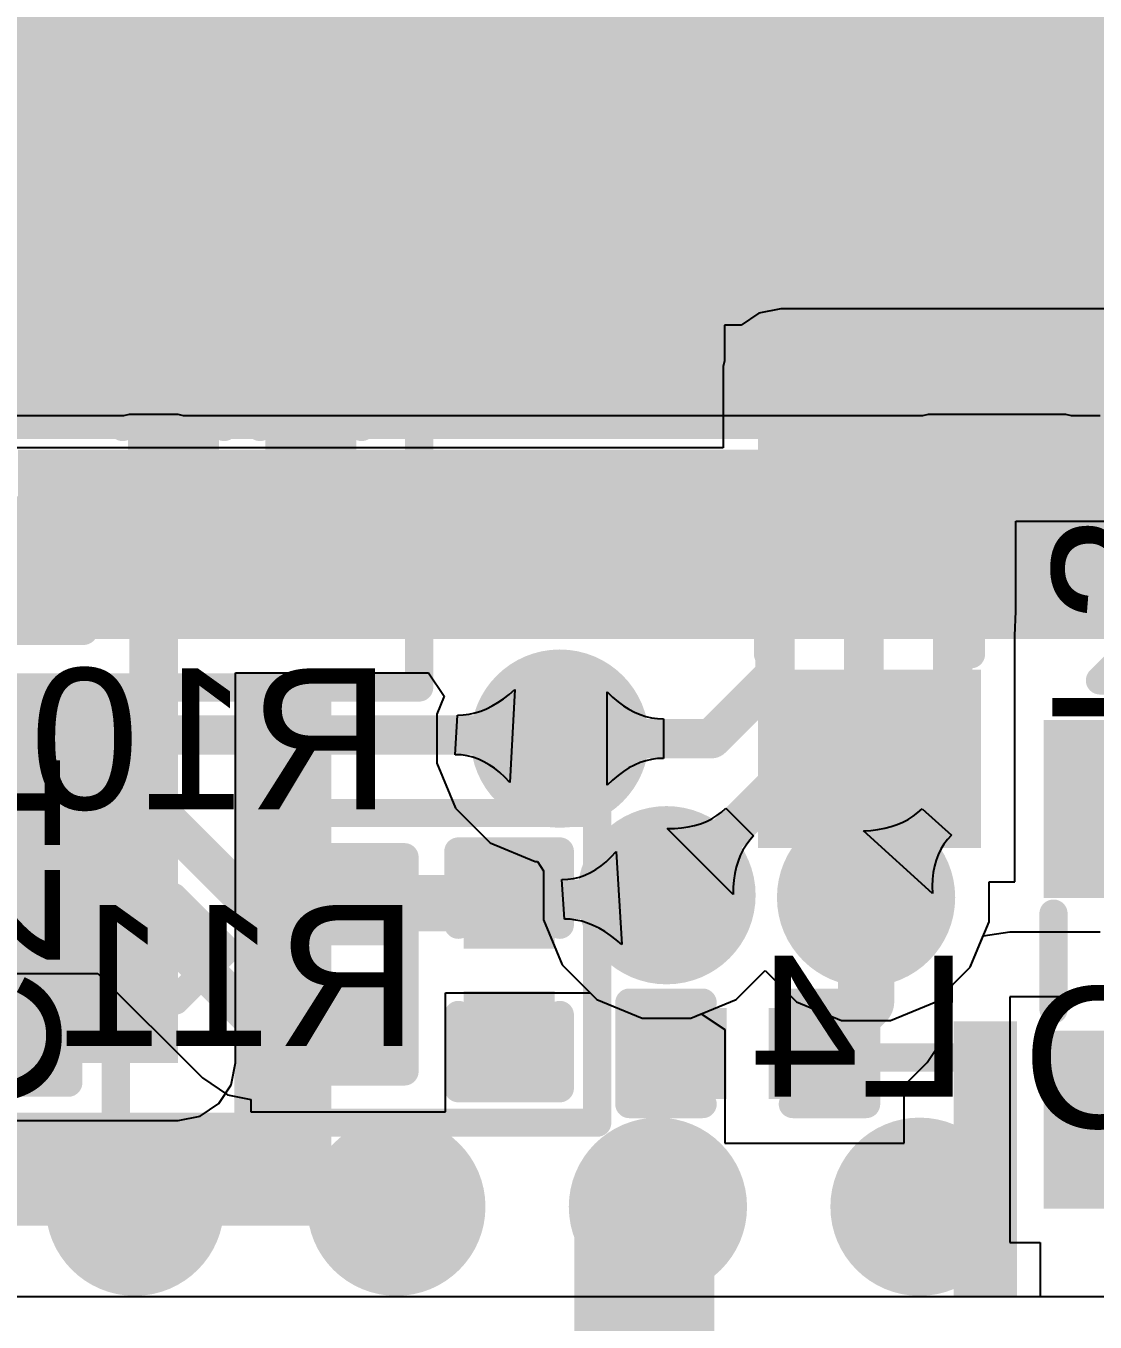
# Model space of a CAD drawing. Header units: millimetres. Extents: x -0.24 to 4.31, y 0 to 2.89.
# Drawn here: x 0.0995 to 0.2891, y 0.2135 to 0.4435 of the extents above; entities that cross this region are included whole.
import ezdxf

# ---------------------------------------------------------------- set-up
doc = ezdxf.new("R2010")
doc.units = ezdxf.units.MM
doc.header["$MEASUREMENT"] = 0
for name, color, linetype in [('BottomLayer', 5, 'Continuous'), ('BottomOverlay', 54, 'Continuous'), ('BottomPaste', 16, 'Continuous'), ('BottomSolder', 6, 'Continuous'), ('TopLayer', 1, 'Continuous'), ('TopOverlay', 2, 'Continuous'), ('TopPaste', 8, 'Continuous'), ('TopSolder', 216, 'Continuous'), ('ViaHoleLayer', 16, 'Continuous')]:
    doc.layers.add(name, color=color, linetype=linetype)
doc.styles.add('Arial', font='', dxfattribs={"height": 0.2})
doc.styles.get('Arial').set_extended_font_data('Arial')

# ---------------------------------------------------------------- blocks, each defined once
blk = doc.blocks.new('IND_0603__1608_M_______B_4')
at = {"layer": 'BottomLayer'}
for points in [[(-0.03937, 0.01575), (-0.01575, 0.01575), (-0.01575, -0.01575), (-0.03937, -0.01575)], [(0.01575, 0.01575), (0.03937, 0.01575), (0.03937, -0.01575), (0.01575, -0.01575)]]:
    blk.add_hatch(color=5, dxfattribs=at).paths.add_polyline_path(points)
at = {"layer": 'BottomPaste'}
for points in [[(-0.03937, 0.01575), (-0.01575, 0.01575), (-0.01575, -0.01575), (-0.03937, -0.01575)], [(0.01575, 0.01575), (0.03937, 0.01575), (0.03937, -0.01575), (0.01575, -0.01575)]]:
    blk.add_hatch(color=16, dxfattribs=at).paths.add_polyline_path(points)
at = {"layer": 'BottomSolder'}
for points in [[(-0.04337, 0.01975), (-0.01175, 0.01975), (-0.01175, -0.01975), (-0.04337, -0.01975)], [(0.01175, 0.01975), (0.04337, 0.01975), (0.04337, -0.01975), (0.01175, -0.01975)]]:
    blk.add_hatch(color=6, dxfattribs=at).paths.add_polyline_path(points)
at = {"layer": 'BottomOverlay', "const_width": 0.005}
for points in [[(-0.008, 0.018), (0.009, 0.018)], [(-0.008, -0.018), (0.009, -0.018)]]:
    blk.add_lwpolyline(points, dxfattribs=at)
at = {"layer": 'BottomOverlay', "const_width": 0.0025}
for points in [[(-0.00925, 0.018, 1), (-0.00675, 0.018, 1)], [(0.00775, 0.018, 1), (0.01025, 0.018, 1)], [(-0.00925, -0.018, 1), (-0.00675, -0.018, 1)], [(0.00775, -0.018, 1), (0.01025, -0.018, 1)]]:
    blk.add_lwpolyline(points, format="xyb", close=True, dxfattribs=at)
blk = doc.blocks.new('QFNWB_56__7_7__B_29')
at = {"layer": 'BottomLayer'}
for points in [[(0.1122, 0.1122), (0.1122, -0.1122), (-0.1122, -0.1122), (-0.1122, 0.1122)], [(-0.14764, 0.09094), (-0.12205, 0.09094), (-0.12205, 0.08228), (-0.14764, 0.08228)], [(-0.14764, 0.0752), (-0.12205, 0.0752), (-0.12205, 0.06654), (-0.14764, 0.06654)], [(-0.14764, 0.05945), (-0.12205, 0.05945), (-0.12205, 0.05079), (-0.14764, 0.05079)], [(-0.14764, 0.0437), (-0.12205, 0.0437), (-0.12205, 0.03504), (-0.14764, 0.03504)], [(-0.14764, 0.02795), (-0.12205, 0.02795), (-0.12205, 0.01929), (-0.14764, 0.01929)], [(-0.14764, 0.0122), (-0.12205, 0.0122), (-0.12205, 0.00354), (-0.14764, 0.00354)], [(-0.14764, -0.00354), (-0.12205, -0.00354), (-0.12205, -0.0122), (-0.14764, -0.0122)], [(-0.14764, -0.01929), (-0.12205, -0.01929), (-0.12205, -0.02795), (-0.14764, -0.02795)], [(-0.14764, -0.03504), (-0.12205, -0.03504), (-0.12205, -0.0437), (-0.14764, -0.0437)], [(-0.14764, -0.05079), (-0.12205, -0.05079), (-0.12205, -0.05945), (-0.14764, -0.05945)], [(-0.14764, -0.06654), (-0.12205, -0.06654), (-0.12205, -0.0752), (-0.14764, -0.0752)], [(-0.14764, -0.08228), (-0.12205, -0.08228), (-0.12205, -0.09094), (-0.14764, -0.09094)]]:
    blk.add_hatch(color=5, dxfattribs=at).paths.add_polyline_path(points)
at = {"layer": 'BottomPaste'}
for points in [[(0.1122, 0.1122), (0.1122, -0.1122), (-0.1122, -0.1122), (-0.1122, 0.1122)], [(-0.14764, 0.09094), (-0.12205, 0.09094), (-0.12205, 0.08228), (-0.14764, 0.08228)], [(-0.14764, 0.0752), (-0.12205, 0.0752), (-0.12205, 0.06654), (-0.14764, 0.06654)], [(-0.14764, 0.05945), (-0.12205, 0.05945), (-0.12205, 0.05079), (-0.14764, 0.05079)], [(-0.14764, 0.0437), (-0.12205, 0.0437), (-0.12205, 0.03504), (-0.14764, 0.03504)], [(-0.14764, 0.02795), (-0.12205, 0.02795), (-0.12205, 0.01929), (-0.14764, 0.01929)], [(-0.14764, 0.0122), (-0.12205, 0.0122), (-0.12205, 0.00354), (-0.14764, 0.00354)], [(-0.14764, -0.00354), (-0.12205, -0.00354), (-0.12205, -0.0122), (-0.14764, -0.0122)], [(-0.14764, -0.01929), (-0.12205, -0.01929), (-0.12205, -0.02795), (-0.14764, -0.02795)], [(-0.14764, -0.03504), (-0.12205, -0.03504), (-0.12205, -0.0437), (-0.14764, -0.0437)], [(-0.14764, -0.05079), (-0.12205, -0.05079), (-0.12205, -0.05945), (-0.14764, -0.05945)], [(-0.14764, -0.06654), (-0.12205, -0.06654), (-0.12205, -0.0752), (-0.14764, -0.0752)], [(-0.14764, -0.08228), (-0.12205, -0.08228), (-0.12205, -0.09094), (-0.14764, -0.09094)]]:
    blk.add_hatch(color=16, dxfattribs=at).paths.add_polyline_path(points)
at = {"layer": 'BottomSolder'}
for points in [[(0.1162, 0.1162), (0.1162, -0.1162), (-0.1162, -0.1162), (-0.1162, 0.1162)], [(-0.15164, 0.09494), (-0.11805, 0.09494), (-0.11805, 0.07828), (-0.15164, 0.07828)], [(-0.15164, 0.0792), (-0.11805, 0.0792), (-0.11805, 0.06254), (-0.15164, 0.06254)], [(-0.15164, 0.06345), (-0.11805, 0.06345), (-0.11805, 0.04679), (-0.15164, 0.04679)], [(-0.15164, 0.0477), (-0.11805, 0.0477), (-0.11805, 0.03104), (-0.15164, 0.03104)], [(-0.15164, 0.03195), (-0.11805, 0.03195), (-0.11805, 0.01529), (-0.15164, 0.01529)], [(-0.15164, 0.0162), (-0.11805, 0.0162), (-0.11805, -0.00046), (-0.15164, -0.00046)], [(-0.15164, 0.00046), (-0.11805, 0.00046), (-0.11805, -0.0162), (-0.15164, -0.0162)], [(-0.15164, -0.01529), (-0.11805, -0.01529), (-0.11805, -0.03195), (-0.15164, -0.03195)], [(-0.15164, -0.03104), (-0.11805, -0.03104), (-0.11805, -0.0477), (-0.15164, -0.0477)], [(-0.15164, -0.04679), (-0.11805, -0.04679), (-0.11805, -0.06345), (-0.15164, -0.06345)], [(-0.15164, -0.06254), (-0.11805, -0.06254), (-0.11805, -0.0792), (-0.15164, -0.0792)], [(-0.15164, -0.07828), (-0.11805, -0.07828), (-0.11805, -0.09495), (-0.15164, -0.09495)], [(-0.15164, -0.09403), (-0.11805, -0.09403), (-0.11805, -0.11069), (-0.15164, -0.11069)]]:
    blk.add_hatch(color=6, dxfattribs=at).paths.add_polyline_path(points)
at = {"layer": 'BottomOverlay', "const_width": 0.005}
for points in [[(-0.159, -0.097), (-0.154, -0.102)], [(-0.159, -0.097), (-0.159, -0.107)]]:
    blk.add_lwpolyline(points, dxfattribs=at)
at = {"layer": 'BottomOverlay', "const_width": 0.0025}
blk.add_lwpolyline([(-0.16025, -0.097, 1), (-0.15775, -0.097, 1)], format="xyb", close=True, dxfattribs=at)
blk.add_lwpolyline([(-0.16025, -0.097, 1), (-0.15775, -0.097, 1)], format="xyb", close=True, dxfattribs=at)
blk = doc.blocks.new('CAP_0201_32')
at = {"layer": 'TopLayer'}
for points in [[(-0.01772, 0.00591), (-0.00591, 0.00591), (-0.00591, -0.00591), (-0.01772, -0.00591)], [(0.00591, 0.00591), (0.01772, 0.00591), (0.01772, -0.00591), (0.00591, -0.00591)]]:
    blk.add_hatch(color=1, dxfattribs=at).paths.add_polyline_path(points)
at = {"layer": 'TopPaste'}
for points in [[(-0.01772, 0.00591), (-0.00591, 0.00591), (-0.00591, -0.00591), (-0.01772, -0.00591)], [(0.00591, 0.00591), (0.01772, 0.00591), (0.01772, -0.00591), (0.00591, -0.00591)]]:
    blk.add_hatch(color=8, dxfattribs=at).paths.add_polyline_path(points)
at = {"layer": 'TopSolder'}
for points in [[(-0.01988, 0.00807), (-0.00374, 0.00807), (-0.00374, -0.00807), (-0.01988, -0.00807)], [(0.00374, 0.00807), (0.01988, 0.00807), (0.01988, -0.00807), (0.00374, -0.00807)]]:
    blk.add_hatch(color=216, dxfattribs=at).paths.add_polyline_path(points)
at = {"layer": 'TopOverlay', "const_width": 0.005}
for points in [[(-0.021, 0.009), (-0.008, 0.009)], [(-0.021, 0.009), (-0.021, -0.009)], [(0.008, 0.009), (0.021, 0.009)], [(0.021, 0.009), (0.021, -0.009)], [(-0.021, -0.009), (-0.008, -0.009)], [(0.008, -0.009), (0.021, -0.009)]]:
    blk.add_lwpolyline(points, dxfattribs=at)
at = {"layer": 'TopOverlay', "const_width": 0.0025}
for points in [[(-0.02225, 0.009, 1), (-0.01975, 0.009, 1)], [(-0.02225, 0.009, 1), (-0.01975, 0.009, 1)], [(-0.00925, 0.009, 1), (-0.00675, 0.009, 1)], [(0.00675, 0.009, 1), (0.00925, 0.009, 1)], [(0.01975, 0.009, 1), (0.02225, 0.009, 1)], [(0.01975, 0.009, 1), (0.02225, 0.009, 1)], [(-0.02225, -0.009, 1), (-0.01975, -0.009, 1)], [(-0.02225, -0.009, 1), (-0.01975, -0.009, 1)], [(-0.00925, -0.009, 1), (-0.00675, -0.009, 1)], [(0.00675, -0.009, 1), (0.00925, -0.009, 1)], [(0.01975, -0.009, 1), (0.02225, -0.009, 1)], [(0.01975, -0.009, 1), (0.02225, -0.009, 1)]]:
    blk.add_lwpolyline(points, format="xyb", close=True, dxfattribs=at)
blk = doc.blocks.new('CAP_0201_34')
at = {"layer": 'TopLayer'}
for points in [[(-0.01772, 0.00591), (-0.00591, 0.00591), (-0.00591, -0.00591), (-0.01772, -0.00591)], [(0.00591, 0.00591), (0.01772, 0.00591), (0.01772, -0.00591), (0.00591, -0.00591)]]:
    blk.add_hatch(color=1, dxfattribs=at).paths.add_polyline_path(points)
at = {"layer": 'TopPaste'}
for points in [[(-0.01772, 0.00591), (-0.00591, 0.00591), (-0.00591, -0.00591), (-0.01772, -0.00591)], [(0.00591, 0.00591), (0.01772, 0.00591), (0.01772, -0.00591), (0.00591, -0.00591)]]:
    blk.add_hatch(color=8, dxfattribs=at).paths.add_polyline_path(points)
at = {"layer": 'TopSolder'}
for points in [[(-0.01988, 0.00807), (-0.00374, 0.00807), (-0.00374, -0.00807), (-0.01988, -0.00807)], [(0.00374, 0.00807), (0.01988, 0.00807), (0.01988, -0.00807), (0.00374, -0.00807)]]:
    blk.add_hatch(color=216, dxfattribs=at).paths.add_polyline_path(points)
at = {"layer": 'TopOverlay', "const_width": 0.005}
for points in [[(-0.008, 0.009), (-0.021, 0.009)], [(-0.021, -0.009), (-0.021, 0.009)], [(0.021, 0.009), (0.008, 0.009)], [(0.021, -0.009), (0.021, 0.009)], [(-0.008, -0.009), (-0.021, -0.009)], [(0.021, -0.009), (0.008, -0.009)]]:
    blk.add_lwpolyline(points, dxfattribs=at)
at = {"layer": 'TopOverlay', "const_width": 0.0025}
for points in [[(-0.02225, 0.009, 1), (-0.01975, 0.009, 1)], [(-0.02225, 0.009, 1), (-0.01975, 0.009, 1)], [(-0.00925, 0.009, 1), (-0.00675, 0.009, 1)], [(0.00675, 0.009, 1), (0.00925, 0.009, 1)], [(0.01975, 0.009, 1), (0.02225, 0.009, 1)], [(0.01975, 0.009, 1), (0.02225, 0.009, 1)], [(-0.02225, -0.009, 1), (-0.01975, -0.009, 1)], [(-0.02225, -0.009, 1), (-0.01975, -0.009, 1)], [(-0.00925, -0.009, 1), (-0.00675, -0.009, 1)], [(0.00675, -0.009, 1), (0.00925, -0.009, 1)], [(0.01975, -0.009, 1), (0.02225, -0.009, 1)], [(0.01975, -0.009, 1), (0.02225, -0.009, 1)]]:
    blk.add_lwpolyline(points, format="xyb", close=True, dxfattribs=at)
blk = doc.blocks.new('R___0603_B_45')
at = {"layer": 'BottomLayer'}
for points in [[(-0.045, -0.0175), (-0.045, 0.0175), (-0.015, 0.0175), (-0.015, -0.0175)], [(0.015, -0.0175), (0.015, 0.0175), (0.045, 0.0175), (0.045, -0.0175)]]:
    blk.add_hatch(color=5, dxfattribs=at).paths.add_polyline_path(points)
at = {"layer": 'BottomPaste'}
for points in [[(-0.045, -0.0175), (-0.045, 0.0175), (-0.015, 0.0175), (-0.015, -0.0175)], [(0.015, -0.0175), (0.015, 0.0175), (0.045, 0.0175), (0.045, -0.0175)]]:
    blk.add_hatch(color=16, dxfattribs=at).paths.add_polyline_path(points)
at = {"layer": 'BottomSolder'}
for points in [[(-0.049, -0.0215), (-0.049, 0.0215), (-0.011, 0.0215), (-0.011, -0.0215)], [(0.011, -0.0215), (0.011, 0.0215), (0.049, 0.0215), (0.049, -0.0215)]]:
    blk.add_hatch(color=6, dxfattribs=at).paths.add_polyline_path(points)
at = {"layer": 'BottomOverlay', "const_width": 0.005}
for points in [[(-0.049, -0.021), (-0.049, 0.021)], [(-0.049, 0.021), (0.049, 0.021)], [(0.049, -0.021), (0.049, 0.021)], [(-0.049, -0.021), (0.049, -0.021)]]:
    blk.add_lwpolyline(points, dxfattribs=at)
at = {"layer": 'BottomOverlay', "const_width": 0.0025}
for points in [[(-0.05025, 0.021, 1), (-0.04775, 0.021, 1)], [(-0.05025, 0.021, 1), (-0.04775, 0.021, 1)], [(0.04775, 0.021, 1), (0.05025, 0.021, 1)], [(0.04775, 0.021, 1), (0.05025, 0.021, 1)], [(-0.05025, -0.021, 1), (-0.04775, -0.021, 1)], [(-0.05025, -0.021, 1), (-0.04775, -0.021, 1)], [(0.04775, -0.021, 1), (0.05025, -0.021, 1)], [(0.04775, -0.021, 1), (0.05025, -0.021, 1)]]:
    blk.add_lwpolyline(points, format="xyb", close=True, dxfattribs=at)
blk = doc.blocks.new('R___0201_49')
at = {"layer": 'TopLayer'}
for points in [[(-0.01614, 0.00728), (-0.00551, 0.00728), (-0.00551, -0.00728), (-0.01614, -0.00728)], [(0.00551, 0.00728), (0.01614, 0.00728), (0.01614, -0.00728), (0.00551, -0.00728)]]:
    blk.add_hatch(color=1, dxfattribs=at).paths.add_polyline_path(points)
at = {"layer": 'TopPaste'}
for points in [[(-0.01614, 0.00728), (-0.00551, 0.00728), (-0.00551, -0.00728), (-0.01614, -0.00728)], [(0.00551, 0.00728), (0.01614, 0.00728), (0.01614, -0.00728), (0.00551, -0.00728)]]:
    blk.add_hatch(color=8, dxfattribs=at).paths.add_polyline_path(points)
at = {"layer": 'TopSolder'}
for points in [[(-0.01831, 0.00945), (-0.00335, 0.00945), (-0.00335, -0.00945), (-0.01831, -0.00945)], [(0.00335, 0.00945), (0.01831, 0.00945), (0.01831, -0.00945), (0.00335, -0.00945)]]:
    blk.add_hatch(color=216, dxfattribs=at).paths.add_polyline_path(points)
at = {"layer": 'TopOverlay', "const_width": 0.005}
for points in [[(-0.019, -0.01), (-0.019, 0.01)], [(0.019, 0.01), (-0.019, 0.01)], [(0.019, -0.01), (0.019, 0.01)], [(0.019, -0.01), (-0.019, -0.01)]]:
    blk.add_lwpolyline(points, dxfattribs=at)
at = {"layer": 'TopOverlay', "const_width": 0.0025}
for points in [[(-0.02025, 0.01, 1), (-0.01775, 0.01, 1)], [(-0.02025, 0.01, 1), (-0.01775, 0.01, 1)], [(0.01775, 0.01, 1), (0.02025, 0.01, 1)], [(0.01775, 0.01, 1), (0.02025, 0.01, 1)], [(-0.02025, -0.01, 1), (-0.01775, -0.01, 1)], [(-0.02025, -0.01, 1), (-0.01775, -0.01, 1)], [(0.01775, -0.01, 1), (0.02025, -0.01, 1)], [(0.01775, -0.01, 1), (0.02025, -0.01, 1)]]:
    blk.add_lwpolyline(points, format="xyb", close=True, dxfattribs=at)
blk = doc.blocks.new('IND_0603__1608_M_______56')
at = {"layer": 'TopLayer'}
for points in [[(-0.03937, 0.01575), (-0.01575, 0.01575), (-0.01575, -0.01575), (-0.03937, -0.01575)], [(0.01575, 0.01575), (0.03937, 0.01575), (0.03937, -0.01575), (0.01575, -0.01575)]]:
    blk.add_hatch(color=1, dxfattribs=at).paths.add_polyline_path(points)
at = {"layer": 'TopPaste'}
for points in [[(-0.03937, 0.01575), (-0.01575, 0.01575), (-0.01575, -0.01575), (-0.03937, -0.01575)], [(0.01575, 0.01575), (0.03937, 0.01575), (0.03937, -0.01575), (0.01575, -0.01575)]]:
    blk.add_hatch(color=8, dxfattribs=at).paths.add_polyline_path(points)
at = {"layer": 'TopSolder'}
for points in [[(-0.04337, 0.01975), (-0.01175, 0.01975), (-0.01175, -0.01975), (-0.04337, -0.01975)], [(0.01175, 0.01975), (0.04337, 0.01975), (0.04337, -0.01975), (0.01175, -0.01975)]]:
    blk.add_hatch(color=216, dxfattribs=at).paths.add_polyline_path(points)
at = {"layer": 'TopOverlay', "const_width": 0.005}
for points in [[(0.009, 0.018), (-0.008, 0.018)], [(0.009, -0.018), (-0.008, -0.018)]]:
    blk.add_lwpolyline(points, dxfattribs=at)
at = {"layer": 'TopOverlay', "const_width": 0.0025}
for points in [[(-0.00925, 0.018, 1), (-0.00675, 0.018, 1)], [(0.00775, 0.018, 1), (0.01025, 0.018, 1)], [(-0.00925, -0.018, 1), (-0.00675, -0.018, 1)], [(0.00775, -0.018, 1), (0.01025, -0.018, 1)]]:
    blk.add_lwpolyline(points, format="xyb", close=True, dxfattribs=at)
blk = doc.blocks.new('CAP_0201_67')
at = {"layer": 'TopLayer'}
for points in [[(-0.01772, 0.00591), (-0.00591, 0.00591), (-0.00591, -0.00591), (-0.01772, -0.00591)], [(0.00591, 0.00591), (0.01772, 0.00591), (0.01772, -0.00591), (0.00591, -0.00591)]]:
    blk.add_hatch(color=1, dxfattribs=at).paths.add_polyline_path(points)
at = {"layer": 'TopPaste'}
for points in [[(-0.01772, 0.00591), (-0.00591, 0.00591), (-0.00591, -0.00591), (-0.01772, -0.00591)], [(0.00591, 0.00591), (0.01772, 0.00591), (0.01772, -0.00591), (0.00591, -0.00591)]]:
    blk.add_hatch(color=8, dxfattribs=at).paths.add_polyline_path(points)
at = {"layer": 'TopSolder'}
for points in [[(-0.01988, 0.00807), (-0.00374, 0.00807), (-0.00374, -0.00807), (-0.01988, -0.00807)], [(0.00374, 0.00807), (0.01988, 0.00807), (0.01988, -0.00807), (0.00374, -0.00807)]]:
    blk.add_hatch(color=216, dxfattribs=at).paths.add_polyline_path(points)
at = {"layer": 'TopOverlay', "const_width": 0.005}
for points in [[(-0.021, 0.009), (-0.008, 0.009)], [(-0.021, -0.009), (-0.021, 0.009)], [(0.008, 0.009), (0.021, 0.009)], [(0.021, -0.009), (0.021, 0.009)], [(-0.021, -0.009), (-0.008, -0.009)], [(0.008, -0.009), (0.021, -0.009)]]:
    blk.add_lwpolyline(points, dxfattribs=at)
at = {"layer": 'TopOverlay', "const_width": 0.0025}
for points in [[(-0.02225, 0.009, 1), (-0.01975, 0.009, 1)], [(-0.02225, 0.009, 1), (-0.01975, 0.009, 1)], [(-0.00925, 0.009, 1), (-0.00675, 0.009, 1)], [(0.00675, 0.009, 1), (0.00925, 0.009, 1)], [(0.01975, 0.009, 1), (0.02225, 0.009, 1)], [(0.01975, 0.009, 1), (0.02225, 0.009, 1)], [(-0.02225, -0.009, 1), (-0.01975, -0.009, 1)], [(-0.02225, -0.009, 1), (-0.01975, -0.009, 1)], [(-0.00925, -0.009, 1), (-0.00675, -0.009, 1)], [(0.00675, -0.009, 1), (0.00925, -0.009, 1)], [(0.01975, -0.009, 1), (0.02225, -0.009, 1)], [(0.01975, -0.009, 1), (0.02225, -0.009, 1)]]:
    blk.add_lwpolyline(points, format="xyb", close=True, dxfattribs=at)
blk = doc.blocks.new('CAP_0201_68')
at = {"layer": 'TopLayer'}
for points in [[(-0.01772, 0.00591), (-0.00591, 0.00591), (-0.00591, -0.00591), (-0.01772, -0.00591)], [(0.00591, 0.00591), (0.01772, 0.00591), (0.01772, -0.00591), (0.00591, -0.00591)]]:
    blk.add_hatch(color=1, dxfattribs=at).paths.add_polyline_path(points)
at = {"layer": 'TopPaste'}
for points in [[(-0.01772, 0.00591), (-0.00591, 0.00591), (-0.00591, -0.00591), (-0.01772, -0.00591)], [(0.00591, 0.00591), (0.01772, 0.00591), (0.01772, -0.00591), (0.00591, -0.00591)]]:
    blk.add_hatch(color=8, dxfattribs=at).paths.add_polyline_path(points)
at = {"layer": 'TopSolder'}
for points in [[(-0.01988, 0.00807), (-0.00374, 0.00807), (-0.00374, -0.00807), (-0.01988, -0.00807)], [(0.00374, 0.00807), (0.01988, 0.00807), (0.01988, -0.00807), (0.00374, -0.00807)]]:
    blk.add_hatch(color=216, dxfattribs=at).paths.add_polyline_path(points)
at = {"layer": 'TopOverlay', "const_width": 0.005}
for points in [[(-0.008, 0.009), (-0.021, 0.009)], [(-0.021, -0.009), (-0.021, 0.009)], [(0.021, 0.009), (0.008, 0.009)], [(0.021, -0.009), (0.021, 0.009)], [(-0.008, -0.009), (-0.021, -0.009)], [(0.021, -0.009), (0.008, -0.009)]]:
    blk.add_lwpolyline(points, dxfattribs=at)
at = {"layer": 'TopOverlay', "const_width": 0.0025}
for points in [[(-0.02225, 0.009, 1), (-0.01975, 0.009, 1)], [(-0.02225, 0.009, 1), (-0.01975, 0.009, 1)], [(-0.00925, 0.009, 1), (-0.00675, 0.009, 1)], [(0.00675, 0.009, 1), (0.00925, 0.009, 1)], [(0.01975, 0.009, 1), (0.02225, 0.009, 1)], [(0.01975, 0.009, 1), (0.02225, 0.009, 1)], [(-0.02225, -0.009, 1), (-0.01975, -0.009, 1)], [(-0.02225, -0.009, 1), (-0.01975, -0.009, 1)], [(-0.00925, -0.009, 1), (-0.00675, -0.009, 1)], [(0.00675, -0.009, 1), (0.00925, -0.009, 1)], [(0.01975, -0.009, 1), (0.02225, -0.009, 1)], [(0.01975, -0.009, 1), (0.02225, -0.009, 1)]]:
    blk.add_lwpolyline(points, format="xyb", close=True, dxfattribs=at)
blk = doc.blocks.new('C___0402_69')
at = {"layer": 'TopLayer'}
for points in [[(-0.0275, -0.0125), (-0.0275, 0.0125), (-0.0095, 0.0125), (-0.0095, -0.0125)], [(0.0095, -0.0125), (0.0095, 0.0125), (0.0275, 0.0125), (0.0275, -0.0125)]]:
    blk.add_hatch(color=1, dxfattribs=at).paths.add_polyline_path(points)
at = {"layer": 'TopPaste'}
for points in [[(-0.0275, -0.0125), (-0.0275, 0.0125), (-0.0095, 0.0125), (-0.0095, -0.0125)], [(0.0095, -0.0125), (0.0095, 0.0125), (0.0275, 0.0125), (0.0275, -0.0125)]]:
    blk.add_hatch(color=8, dxfattribs=at).paths.add_polyline_path(points)
at = {"layer": 'TopSolder'}
for points in [[(-0.02986, -0.01486), (-0.02986, 0.01486), (-0.00714, 0.01486), (-0.00714, -0.01486)], [(0.00714, -0.01486), (0.00714, 0.01486), (0.02986, 0.01486), (0.02986, -0.01486)]]:
    blk.add_hatch(color=216, dxfattribs=at).paths.add_polyline_path(points)
at = {"layer": 'TopOverlay', "const_width": 0.005}
for points in [[(-0.011, 0.016), (-0.031, 0.016)], [(-0.031, -0.016), (-0.031, 0.016)], [(0.031, 0.016), (0.011, 0.016)], [(0.031, -0.016), (0.031, 0.016)], [(-0.011, -0.016), (-0.031, -0.016)], [(0.031, -0.016), (0.011, -0.016)]]:
    blk.add_lwpolyline(points, dxfattribs=at)
at = {"layer": 'TopOverlay', "const_width": 0.0025}
for points in [[(-0.03225, 0.016, 1), (-0.02975, 0.016, 1)], [(-0.03225, 0.016, 1), (-0.02975, 0.016, 1)], [(-0.01225, 0.016, 1), (-0.00975, 0.016, 1)], [(0.00975, 0.016, 1), (0.01225, 0.016, 1)], [(0.02975, 0.016, 1), (0.03225, 0.016, 1)], [(0.02975, 0.016, 1), (0.03225, 0.016, 1)], [(-0.03225, -0.016, 1), (-0.02975, -0.016, 1)], [(-0.03225, -0.016, 1), (-0.02975, -0.016, 1)], [(-0.01225, -0.016, 1), (-0.00975, -0.016, 1)], [(0.00975, -0.016, 1), (0.01225, -0.016, 1)], [(0.02975, -0.016, 1), (0.03225, -0.016, 1)], [(0.02975, -0.016, 1), (0.03225, -0.016, 1)]]:
    blk.add_lwpolyline(points, format="xyb", close=True, dxfattribs=at)

msp = doc.modelspace()

# ---------------------------------------------------------------- hatches: boundary and pattern name
at = {"layer": 'BottomLayer'}
h = msp.add_hatch(color=5, dxfattribs=at)
edge = h.paths.add_edge_path()
edge.add_arc((0.12473, 0.419), 0.01181, 0, 360)
h = msp.add_hatch(color=5, dxfattribs=at)
edge = h.paths.add_edge_path()
edge.add_arc((0.17112, 0.419), 0.01181, 0, 360)
h = msp.add_hatch(color=5, dxfattribs=at)
edge = h.paths.add_edge_path()
edge.add_arc((0.21752, 0.419), 0.01181, 0, 360)
h = msp.add_hatch(color=5, dxfattribs=at)
edge = h.paths.add_edge_path()
edge.add_arc((0.26392, 0.419), 0.01181, 0, 360)
for points in [[(0.1178, 0.2965), (0.12647, 0.2965), (0.12647, 0.36432), (0.1178, 0.36432)], [(0.25954, 0.33872), (0.28395, 0.33872), (0.28395, 0.36432), (0.25954, 0.36432)], [(0.25954, 0.33872), (0.28395, 0.33872), (0.28395, 0.35152), (0.25954, 0.35152)], [(0.073, 0.2595), (0.12647, 0.2595), (0.12647, 0.32528), (0.073, 0.32528)], [(0.13648, 0.24737), (0.15363, 0.24737), (0.15363, 0.32381), (0.13648, 0.32381)], [(0.26402, 0.218), (0.27528, 0.218), (0.27528, 0.26686), (0.26402, 0.26686)], [(0.013, 0.23063), (0.15363, 0.23063), (0.15363, 0.25069), (0.013, 0.25069)], [(0.19676, 0.191), (0.22157, 0.191), (0.22157, 0.23063), (0.19676, 0.23063)]]:
    msp.add_hatch(color=5, dxfattribs=at).paths.add_polyline_path(points)
h = msp.add_hatch(color=5, dxfattribs=at)
edge = h.paths.add_edge_path()
edge.add_arc((0.19418, 0.31704), 0.01181, 0, 360)
h = msp.add_hatch(color=5, dxfattribs=at)
edge = h.paths.add_edge_path()
edge.add_arc((0.21311, 0.28926), 0.01181, 0, 360)
h = msp.add_hatch(color=5, dxfattribs=at)
edge = h.paths.add_edge_path()
edge.add_arc((0.24851, 0.28886), 0.01181, 0, 360)
h = msp.add_hatch(color=5, dxfattribs=at)
edge = h.paths.add_edge_path()
edge.add_arc((0.1188, 0.234), 0.01181, 0, 360)
h = msp.add_hatch(color=5, dxfattribs=at)
edge = h.paths.add_edge_path()
edge.add_arc((0.16519, 0.234), 0.01181, 0, 360)
h = msp.add_hatch(color=5, dxfattribs=at)
edge = h.paths.add_edge_path()
edge.add_arc((0.21159, 0.234), 0.01181, 0, 360)
h = msp.add_hatch(color=5, dxfattribs=at)
edge = h.paths.add_edge_path()
edge.add_arc((0.25799, 0.234), 0.01181, 0, 360)
at = {"layer": 'BottomSolder'}
h = msp.add_hatch(color=6, dxfattribs=at)
edge = h.paths.add_edge_path()
edge.add_arc((0.12473, 0.419), 0.01581, 0, 360)
h = msp.add_hatch(color=6, dxfattribs=at)
edge = h.paths.add_edge_path()
edge.add_arc((0.17112, 0.419), 0.01581, 0, 360)
h = msp.add_hatch(color=6, dxfattribs=at)
edge = h.paths.add_edge_path()
edge.add_arc((0.21752, 0.419), 0.01581, 0, 360)
h = msp.add_hatch(color=6, dxfattribs=at)
edge = h.paths.add_edge_path()
edge.add_arc((0.26392, 0.419), 0.01581, 0, 360)
h = msp.add_hatch(color=6, dxfattribs=at)
edge = h.paths.add_edge_path()
edge.add_arc((0.19418, 0.31704), 0.01581, 0, 360)
h = msp.add_hatch(color=6, dxfattribs=at)
edge = h.paths.add_edge_path()
edge.add_arc((0.21311, 0.28926), 0.01581, 0, 360)
h = msp.add_hatch(color=6, dxfattribs=at)
edge = h.paths.add_edge_path()
edge.add_arc((0.24851, 0.28886), 0.01581, 0, 360)
h = msp.add_hatch(color=6, dxfattribs=at)
edge = h.paths.add_edge_path()
edge.add_arc((0.1188, 0.234), 0.01581, 0, 360)
h = msp.add_hatch(color=6, dxfattribs=at)
edge = h.paths.add_edge_path()
edge.add_arc((0.16519, 0.234), 0.01581, 0, 360)
h = msp.add_hatch(color=6, dxfattribs=at)
edge = h.paths.add_edge_path()
edge.add_arc((0.21159, 0.234), 0.01581, 0, 360)
h = msp.add_hatch(color=6, dxfattribs=at)
edge = h.paths.add_edge_path()
edge.add_arc((0.25799, 0.234), 0.01581, 0, 360)
at = {"layer": 'TopLayer'}
for points in [[(0.1, 0.391), (0.288, 0.391), (0.288, 0.58), (0.1, 0.58)], [(0.27175, 0.3911), (0.30914, 0.3911), (0.30914, 0.43007), (0.27175, 0.43007)], [(0.08123, 0.37022), (0.15592, 0.37022), (0.15592, 0.40166), (0.08123, 0.40166)], [(0.23337, 0.3658), (0.51981, 0.3658), (0.51981, 0.38306), (0.23337, 0.38306)], [(0.23337, 0.33966), (0.26487, 0.33966), (0.26487, 0.38038), (0.23337, 0.38038)], [(0.08123, 0.33966), (0.26487, 0.33966), (0.26487, 0.35841), (0.08123, 0.35841)]]:
    msp.add_hatch(color=1, dxfattribs=at).paths.add_polyline_path(points)
h = msp.add_hatch(color=1, dxfattribs=at)
edge = h.paths.add_edge_path()
edge.add_arc((0.12473, 0.419), 0.01181, 0, 360)
h = msp.add_hatch(color=1, dxfattribs=at)
edge = h.paths.add_edge_path()
edge.add_arc((0.17112, 0.419), 0.01181, 0, 360)
h = msp.add_hatch(color=1, dxfattribs=at)
edge = h.paths.add_edge_path()
edge.add_arc((0.21752, 0.419), 0.01181, 0, 360)
h = msp.add_hatch(color=1, dxfattribs=at)
edge = h.paths.add_edge_path()
edge.add_arc((0.26392, 0.419), 0.01181, 0, 360)
h = msp.add_hatch(color=1, dxfattribs=at)
edge = h.paths.add_edge_path()
edge.add_arc((0.19418, 0.31704), 0.01181, 0, 360)
h = msp.add_hatch(color=1, dxfattribs=at)
edge = h.paths.add_edge_path()
edge.add_arc((0.21311, 0.28926), 0.01181, 0, 360)
h = msp.add_hatch(color=1, dxfattribs=at)
edge = h.paths.add_edge_path()
edge.add_arc((0.24851, 0.28886), 0.01181, 0, 360)
h = msp.add_hatch(color=1, dxfattribs=at)
edge = h.paths.add_edge_path()
edge.add_arc((0.1188, 0.234), 0.01181, 0, 360)
h = msp.add_hatch(color=1, dxfattribs=at)
edge = h.paths.add_edge_path()
edge.add_arc((0.16519, 0.234), 0.01181, 0, 360)
h = msp.add_hatch(color=1, dxfattribs=at)
edge = h.paths.add_edge_path()
edge.add_arc((0.21159, 0.234), 0.01181, 0, 360)
h = msp.add_hatch(color=1, dxfattribs=at)
edge = h.paths.add_edge_path()
edge.add_arc((0.25799, 0.234), 0.01181, 0, 360)
at = {"layer": 'TopSolder'}
h = msp.add_hatch(color=216, dxfattribs=at)
edge = h.paths.add_edge_path()
edge.add_arc((0.12473, 0.419), 0.01581, 0, 360)
h = msp.add_hatch(color=216, dxfattribs=at)
edge = h.paths.add_edge_path()
edge.add_arc((0.17112, 0.419), 0.01581, 0, 360)
h = msp.add_hatch(color=216, dxfattribs=at)
edge = h.paths.add_edge_path()
edge.add_arc((0.21752, 0.419), 0.01581, 0, 360)
h = msp.add_hatch(color=216, dxfattribs=at)
edge = h.paths.add_edge_path()
edge.add_arc((0.26392, 0.419), 0.01581, 0, 360)
h = msp.add_hatch(color=216, dxfattribs=at)
edge = h.paths.add_edge_path()
edge.add_arc((0.19418, 0.31704), 0.01581, 0, 360)
h = msp.add_hatch(color=216, dxfattribs=at)
edge = h.paths.add_edge_path()
edge.add_arc((0.21311, 0.28926), 0.01581, 0, 360)
h = msp.add_hatch(color=216, dxfattribs=at)
edge = h.paths.add_edge_path()
edge.add_arc((0.24851, 0.28886), 0.01581, 0, 360)
h = msp.add_hatch(color=216, dxfattribs=at)
edge = h.paths.add_edge_path()
edge.add_arc((0.1188, 0.234), 0.01581, 0, 360)
h = msp.add_hatch(color=216, dxfattribs=at)
edge = h.paths.add_edge_path()
edge.add_arc((0.16519, 0.234), 0.01581, 0, 360)
h = msp.add_hatch(color=216, dxfattribs=at)
edge = h.paths.add_edge_path()
edge.add_arc((0.21159, 0.234), 0.01581, 0, 360)
h = msp.add_hatch(color=216, dxfattribs=at)
edge = h.paths.add_edge_path()
edge.add_arc((0.25799, 0.234), 0.01581, 0, 360)
at = {"layer": 'ViaHoleLayer'}
h = msp.add_hatch(color=16, dxfattribs=at)
edge = h.paths.add_edge_path()
edge.add_arc((0.12473, 0.419), 0.00591, 0, 360)
h = msp.add_hatch(color=16, dxfattribs=at)
edge = h.paths.add_edge_path()
edge.add_arc((0.17112, 0.419), 0.00591, 0, 360)
h = msp.add_hatch(color=16, dxfattribs=at)
edge = h.paths.add_edge_path()
edge.add_arc((0.21752, 0.419), 0.00591, 0, 360)
h = msp.add_hatch(color=16, dxfattribs=at)
edge = h.paths.add_edge_path()
edge.add_arc((0.26392, 0.419), 0.00591, 0, 360)
h = msp.add_hatch(color=16, dxfattribs=at)
edge = h.paths.add_edge_path()
edge.add_arc((0.19418, 0.31704), 0.00591, 0, 360)
h = msp.add_hatch(color=16, dxfattribs=at)
edge = h.paths.add_edge_path()
edge.add_arc((0.21311, 0.28926), 0.00591, 0, 360)
h = msp.add_hatch(color=16, dxfattribs=at)
edge = h.paths.add_edge_path()
edge.add_arc((0.24851, 0.28886), 0.00591, 0, 360)
h = msp.add_hatch(color=16, dxfattribs=at)
edge = h.paths.add_edge_path()
edge.add_arc((0.1188, 0.234), 0.00591, 0, 360)
h = msp.add_hatch(color=16, dxfattribs=at)
edge = h.paths.add_edge_path()
edge.add_arc((0.16519, 0.234), 0.00591, 0, 360)
h = msp.add_hatch(color=16, dxfattribs=at)
edge = h.paths.add_edge_path()
edge.add_arc((0.21159, 0.234), 0.00591, 0, 360)
h = msp.add_hatch(color=16, dxfattribs=at)
edge = h.paths.add_edge_path()
edge.add_arc((0.25799, 0.234), 0.00591, 0, 360)

# ---------------------------------------------------------------- linework, layer by layer
at = {"layer": 'BottomLayer'}
for p, q in [((0.11682, 0.37432), (0.08095, 0.37432)), ((0.1178, 0.37451), (0.11682, 0.37432)), ((0.12647, 0.37451), (0.1178, 0.37451)), ((0.12745, 0.37432), (0.12647, 0.37451)), ((0.25855, 0.37432), (0.12745, 0.37432)), ((0.25954, 0.37451), (0.25855, 0.37432)), ((0.28395, 0.37451), (0.25954, 0.37451)), ((0.28493, 0.37432), (0.28395, 0.37451)), ((0.29005, 0.37432), (0.28493, 0.37432)), ((0.13666, 0.2595), (0.13666, 0.32872)), ((0.13666, 0.32872), (0.17091, 0.32872)), ((0.17091, 0.32872), (0.17369, 0.32457)), ((0.17369, 0.32457), (0.17237, 0.32138)), ((0.20261, 0.30877), (0.20261, 0.32531)), ((0.20261, 0.32531), (0.20356, 0.3244)), ((0.20356, 0.3244), (0.20451, 0.32359)), ((0.20451, 0.32359), (0.20547, 0.32288)), ((0.20547, 0.32288), (0.20645, 0.32226)), ((0.20645, 0.32226), (0.20743, 0.32173)), ((0.17237, 0.32138), (0.17237, 0.3127)), ((0.20743, 0.32173), (0.20843, 0.32131)), ((0.20843, 0.32131), (0.20944, 0.32097)), ((0.20944, 0.32097), (0.21047, 0.32073)), ((0.21047, 0.32073), (0.2115, 0.32059)), ((0.2115, 0.32059), (0.21255, 0.32054)), ((0.21255, 0.32054), (0.21255, 0.31354)), ((0.17237, 0.3127), (0.17569, 0.30469)), ((0.20843, 0.31278), (0.20743, 0.31235)), ((0.20944, 0.31311), (0.20843, 0.31278)), ((0.21047, 0.31335), (0.20944, 0.31311)), ((0.2115, 0.31349), (0.21047, 0.31335)), ((0.21255, 0.31354), (0.2115, 0.31349)), ((0.20451, 0.31049), (0.20356, 0.30968)), ((0.20547, 0.31121), (0.20451, 0.31049)), ((0.20645, 0.31183), (0.20547, 0.31121)), ((0.20743, 0.31235), (0.20645, 0.31183)), ((0.20356, 0.30968), (0.20261, 0.30877)), ((0.17569, 0.30469), (0.18182, 0.29855)), ((0.22202, 0.30338), (0.22285, 0.30401)), ((0.22285, 0.30401), (0.22362, 0.30472)), ((0.22362, 0.30472), (0.22857, 0.29977)), ((0.25687, 0.30327), (0.2577, 0.30391)), ((0.2577, 0.30391), (0.25846, 0.3046)), ((0.25846, 0.3046), (0.26367, 0.29992)), ((0.21578, 0.30119), (0.21697, 0.30137)), ((0.21697, 0.30137), (0.2181, 0.30162)), ((0.2181, 0.30162), (0.21917, 0.30195)), ((0.21917, 0.30195), (0.22018, 0.30235)), ((0.22018, 0.30235), (0.22113, 0.30283)), ((0.22113, 0.30283), (0.22202, 0.30338)), ((0.25181, 0.30113), (0.25295, 0.30143)), ((0.25295, 0.30143), (0.25402, 0.30179)), ((0.25402, 0.30179), (0.25503, 0.30221)), ((0.25503, 0.30221), (0.25598, 0.30271)), ((0.25598, 0.30271), (0.25687, 0.30327)), ((0.21323, 0.30107), (0.21454, 0.30109)), ((0.22492, 0.28938), (0.21323, 0.30107)), ((0.21454, 0.30109), (0.21578, 0.30119)), ((0.22787, 0.299), (0.22724, 0.29816)), ((0.22857, 0.29977), (0.22787, 0.299)), ((0.24803, 0.30066), (0.24936, 0.30075)), ((0.2603, 0.28958), (0.24803, 0.30066)), ((0.24936, 0.30075), (0.25061, 0.30091)), ((0.25061, 0.30091), (0.25181, 0.30113)), ((0.26296, 0.29914), (0.26233, 0.2983)), ((0.26367, 0.29992), (0.26296, 0.29914)), ((0.18182, 0.29855), (0.18984, 0.29523)), ((0.22668, 0.29727), (0.2262, 0.29632)), ((0.22724, 0.29816), (0.22668, 0.29727)), ((0.26179, 0.2974), (0.26132, 0.29645)), ((0.26233, 0.2983), (0.26179, 0.2974)), ((0.18984, 0.29523), (0.19021, 0.29523)), ((0.19021, 0.29523), (0.1913, 0.2936)), ((0.2258, 0.29531), (0.22547, 0.29424)), ((0.2262, 0.29632), (0.2258, 0.29531)), ((0.26065, 0.29439), (0.26044, 0.29327)), ((0.26095, 0.29545), (0.26065, 0.29439)), ((0.26132, 0.29645), (0.26095, 0.29545)), ((0.1913, 0.2936), (0.1913, 0.28492)), ((0.22522, 0.29311), (0.22505, 0.29193)), ((0.22547, 0.29424), (0.22522, 0.29311)), ((0.26031, 0.29209), (0.26026, 0.29086)), ((0.26044, 0.29327), (0.26031, 0.29209)), ((0.22495, 0.29068), (0.22492, 0.28938)), ((0.22505, 0.29193), (0.22495, 0.29068)), ((0.26026, 0.29086), (0.2603, 0.28958)), ((0.1913, 0.28492), (0.19462, 0.2769)), ((0.267, 0.27651), (0.2693, 0.28206)), ((0.2693, 0.28206), (0.27402, 0.28275)), ((0.27402, 0.28275), (0.27402, 0.28275)), ((0.27402, 0.28275), (0.27402, 0.28275)), ((0.27402, 0.28275), (0.29005, 0.28275)), ((0.19462, 0.2769), (0.20076, 0.27077)), ((0.22547, 0.27077), (0.23062, 0.27592)), ((0.23062, 0.27592), (0.23616, 0.27037)), ((0.26087, 0.27037), (0.267, 0.27651)), ((0.20076, 0.27077), (0.20877, 0.26745)), ((0.21745, 0.26745), (0.22547, 0.27077)), ((0.23616, 0.27037), (0.24417, 0.26705)), ((0.25285, 0.26705), (0.26087, 0.27037)), ((0.32551, 0.27125), (0.27402, 0.27125)), ((0.27402, 0.27125), (0.27402, 0.22763)), ((0.20877, 0.26745), (0.21745, 0.26745)), ((0.24417, 0.26705), (0.25285, 0.26705)), ((0.13589, 0.2556), (0.13666, 0.2595)), ((0.13368, 0.25229), (0.13589, 0.2556)), ((0.13037, 0.25008), (0.13368, 0.25229)), ((0.073, 0.2493), (0.12647, 0.2493)), ((0.12647, 0.2493), (0.13037, 0.25008)), ((0.27402, 0.22763), (0.27937, 0.22763)), ((0.27937, 0.22763), (0.27937, 0.218)), ((0.27937, 0.218), (0.00897, 0.218))]:
    msp.add_line(p, q, dxfattribs=at)
at = {"layer": 'BottomLayer', "const_width": 0.007}
for points in [[(0.23237, 0.32832), (0.23237, 0.35152)], [(0.24812, 0.32426), (0.24812, 0.35152)], [(0.26387, 0.30506), (0.26387, 0.35152)], [(0.2211, 0.31704), (0.23237, 0.32832)], [(0.21311, 0.28926), (0.24812, 0.32426)], [(0.19418, 0.31704), (0.2211, 0.31704)], [(0.24851, 0.28971), (0.26387, 0.30506)], [(0.24851, 0.28886), (0.24851, 0.28971)]]:
    msp.add_lwpolyline(points, dxfattribs=at)
at = {"layer": 'BottomLayer', "const_width": 0.0035}
for points in [[(0.23062, 0.35152, 1), (0.23412, 0.35152, 1)], [(0.24637, 0.35152, 1), (0.24987, 0.35152, 1)], [(0.26212, 0.35152, 1), (0.26562, 0.35152, 1)], [(0.23062, 0.32832, 1), (0.23412, 0.32832, 1)], [(0.23062, 0.32832, 1), (0.23412, 0.32832, 1)], [(0.24637, 0.32426, 1), (0.24987, 0.32426, 1)], [(0.24637, 0.32426, 1), (0.24987, 0.32426, 1)], [(0.19243, 0.31704, 1), (0.19593, 0.31704, 1)], [(0.21935, 0.31704, 1), (0.22285, 0.31704, 1)], [(0.21935, 0.31704, 1), (0.22285, 0.31704, 1)], [(0.26212, 0.30506, 1), (0.26562, 0.30506, 1)], [(0.26212, 0.30506, 1), (0.26562, 0.30506, 1)], [(0.21136, 0.28926, 1), (0.21486, 0.28926, 1)], [(0.24676, 0.28971, 1), (0.25026, 0.28971, 1)], [(0.24676, 0.28971, 1), (0.25026, 0.28971, 1)], [(0.24676, 0.28886, 1), (0.25026, 0.28886, 1)]]:
    msp.add_lwpolyline(points, format="xyb", close=True, dxfattribs=at)
at = {"layer": 'TopLayer'}
for p, q in [((0.23337, 0.39325), (0.22947, 0.39248)), ((0.30869, 0.39325), (0.23337, 0.39325)), ((0.22947, 0.39248), (0.22633, 0.39038)), ((0.22633, 0.39038), (0.22337, 0.39038)), ((0.22337, 0.39038), (0.22337, 0.38404)), ((0.22337, 0.38404), (0.22318, 0.38306)), ((0.22318, 0.38306), (0.22318, 0.36861)), ((0.22318, 0.36861), (0.08123, 0.36861)), ((0.27506, 0.34018), (0.27506, 0.3556)), ((0.27506, 0.3556), (0.51067, 0.3556)), ((0.27487, 0.33526), (0.27506, 0.33966)), ((0.27506, 0.33966), (0.27506, 0.34018)), ((0.27487, 0.29164), (0.27487, 0.33526)), ((0.27487, 0.33526), (0.27487, 0.33526)), ((0.1842, 0.32411), (0.18521, 0.32489)), ((0.18521, 0.32489), (0.18621, 0.32576)), ((0.18621, 0.32576), (0.18531, 0.30925)), ((0.17912, 0.3216), (0.18015, 0.32192)), ((0.18015, 0.32192), (0.18117, 0.32233)), ((0.18117, 0.32233), (0.18218, 0.32283)), ((0.18218, 0.32283), (0.18319, 0.32343)), ((0.18319, 0.32343), (0.1842, 0.32411)), ((0.17563, 0.31419), (0.17603, 0.32119)), ((0.17603, 0.32119), (0.17707, 0.32123)), ((0.17707, 0.32123), (0.1781, 0.32137)), ((0.1781, 0.32137), (0.17912, 0.3216)), ((0.17669, 0.31414), (0.17563, 0.31419)), ((0.17773, 0.31399), (0.17669, 0.31414)), ((0.17874, 0.31374), (0.17773, 0.31399)), ((0.17974, 0.3134), (0.17874, 0.31374)), ((0.18072, 0.31295), (0.17974, 0.3134)), ((0.18168, 0.31241), (0.18072, 0.31295)), ((0.18261, 0.31177), (0.18168, 0.31241)), ((0.18353, 0.31102), (0.18261, 0.31177)), ((0.18443, 0.31019), (0.18353, 0.31102)), ((0.18531, 0.30925), (0.18443, 0.31019)), ((0.20332, 0.29606), (0.20419, 0.297)), ((0.20419, 0.297), (0.20519, 0.28049)), ((0.20058, 0.29383), (0.20152, 0.29447)), ((0.20152, 0.29447), (0.20243, 0.29521)), ((0.20243, 0.29521), (0.20332, 0.29606)), ((0.19455, 0.29204), (0.19561, 0.29209)), ((0.19499, 0.28504), (0.19455, 0.29204)), ((0.19561, 0.29209), (0.19664, 0.29224)), ((0.19664, 0.29224), (0.19766, 0.29249)), ((0.19766, 0.29249), (0.19865, 0.29284)), ((0.19865, 0.29284), (0.19963, 0.29328)), ((0.19963, 0.29328), (0.20058, 0.29383)), ((0.27032, 0.28452), (0.27032, 0.29164)), ((0.27032, 0.29164), (0.27487, 0.29164)), ((0.19602, 0.285), (0.19499, 0.28504)), ((0.19705, 0.28486), (0.19602, 0.285)), ((0.19808, 0.28463), (0.19705, 0.28486)), ((0.1991, 0.28431), (0.19808, 0.28463)), ((0.20013, 0.28391), (0.1991, 0.28431)), ((0.20115, 0.28341), (0.20013, 0.28391)), ((0.20216, 0.28281), (0.20115, 0.28341)), ((0.20317, 0.28213), (0.20216, 0.28281)), ((0.267, 0.27651), (0.27032, 0.28452)), ((0.20419, 0.28136), (0.20317, 0.28213)), ((0.20519, 0.28049), (0.20419, 0.28136)), ((0.26381, 0.27331), (0.267, 0.27651)), ((0.07594, 0.27538), (0.11224, 0.27538)), ((0.11224, 0.27538), (0.13078, 0.25684)), ((0.17393, 0.25086), (0.17393, 0.27192)), ((0.17393, 0.27192), (0.1996, 0.27192)), ((0.1996, 0.27192), (0.20076, 0.27077)), ((0.26381, 0.27039), (0.26381, 0.27331)), ((0.20076, 0.27077), (0.20877, 0.26745)), ((0.26264, 0.26453), (0.26381, 0.27039)), ((0.20877, 0.26745), (0.21745, 0.26745)), ((0.21745, 0.26745), (0.21927, 0.2682)), ((0.21927, 0.2682), (0.22343, 0.26542)), ((0.22343, 0.26542), (0.22343, 0.2453)), ((0.25933, 0.25957), (0.26264, 0.26453)), ((0.25524, 0.25548), (0.25933, 0.25957)), ((0.13078, 0.25684), (0.13078, 0.25684)), ((0.13078, 0.25684), (0.13525, 0.25386)), ((0.25524, 0.2453), (0.25524, 0.25548)), ((0.13525, 0.25386), (0.13936, 0.25304)), ((0.13936, 0.25304), (0.13936, 0.25086)), ((0.13936, 0.25086), (0.17393, 0.25086)), ((0.22343, 0.2453), (0.25524, 0.2453)), ((1.19086, 0.218), (0.00897, 0.218))]:
    msp.add_line(p, q, dxfattribs=at)
for points, const_width in [([(0.26392, 0.419), (0.27175, 0.41117)], 0.005), ([(0.24851, 0.28886), (0.24851, 0.31284)], 0.02), ([(0.087, 0.31769), (0.19354, 0.31769)], 0.007), ([(0.19354, 0.31769), (0.19418, 0.31704)], 0.007), ([(0.24851, 0.31284), (0.24912, 0.31345)], 0.005), ([(0.08174, 0.30314), (0.12392, 0.30314)], 0.007), ([(0.12392, 0.30314), (0.13924, 0.28783)], 0.007), ([(0.07594, 0.28914), (0.11794, 0.28914)], 0.007), ([(0.11794, 0.28914), (0.14051, 0.26657)], 0.007), ([(0.15664, 0.28783), (0.18519, 0.28783)], 0.01), ([(0.1859, 0.28854), (0.2124, 0.28854)], 0.007), ([(0.2124, 0.28854), (0.21311, 0.28926)], 0.007), ([(0.24851, 0.27039), (0.24851, 0.28886)], 0.01), ([(0.13924, 0.28783), (0.15664, 0.28783)], 0.007), ([(0.23933, 0.26121), (0.24851, 0.27039)], 0.01), ([(0.14051, 0.26657), (0.15624, 0.26657)], 0.007)]:
    msp.add_lwpolyline(points, dxfattribs=dict(at, const_width=const_width))
for points, const_width in [([(0.26267, 0.419, 1), (0.26517, 0.419, 1)], 0.0025), ([(0.2705, 0.41117, 1), (0.273, 0.41117, 1)], 0.0025), ([(0.24351, 0.31284, 1), (0.25351, 0.31284, 1)], 0.01), ([(0.19179, 0.31769, 1), (0.19529, 0.31769, 1)], 0.0035), ([(0.19179, 0.31769, 1), (0.19529, 0.31769, 1)], 0.0035), ([(0.19243, 0.31704, 1), (0.19593, 0.31704, 1)], 0.0035), ([(0.24726, 0.31284, 1), (0.24976, 0.31284, 1)], 0.0025), ([(0.24787, 0.31345, 1), (0.25037, 0.31345, 1)], 0.0025), ([(0.12217, 0.30314, 1), (0.12567, 0.30314, 1)], 0.0035), ([(0.12217, 0.30314, 1), (0.12567, 0.30314, 1)], 0.0035), ([(0.24351, 0.28886, 1), (0.25351, 0.28886, 1)], 0.01), ([(0.11619, 0.28914, 1), (0.11969, 0.28914, 1)], 0.0035), ([(0.11619, 0.28914, 1), (0.11969, 0.28914, 1)], 0.0035), ([(0.15414, 0.28783, 1), (0.15914, 0.28783, 1)], 0.005), ([(0.18269, 0.28783, 1), (0.18769, 0.28783, 1)], 0.005), ([(0.18415, 0.28854, 1), (0.18765, 0.28854, 1)], 0.0035), ([(0.21065, 0.28854, 1), (0.21415, 0.28854, 1)], 0.0035), ([(0.21065, 0.28854, 1), (0.21415, 0.28854, 1)], 0.0035), ([(0.21136, 0.28926, 1), (0.21486, 0.28926, 1)], 0.0035), ([(0.24601, 0.28886, 1), (0.25101, 0.28886, 1)], 0.005), ([(0.13749, 0.28783, 1), (0.14099, 0.28783, 1)], 0.0035), ([(0.13749, 0.28783, 1), (0.14099, 0.28783, 1)], 0.0035), ([(0.15489, 0.28783, 1), (0.15839, 0.28783, 1)], 0.0035), ([(0.24601, 0.27039, 1), (0.25101, 0.27039, 1)], 0.005), ([(0.24601, 0.27039, 1), (0.25101, 0.27039, 1)], 0.005), ([(0.13876, 0.26657, 1), (0.14226, 0.26657, 1)], 0.0035), ([(0.13876, 0.26657, 1), (0.14226, 0.26657, 1)], 0.0035), ([(0.15449, 0.26657, 1), (0.15799, 0.26657, 1)], 0.0035), ([(0.23683, 0.26121, 1), (0.24183, 0.26121, 1)], 0.005)]:
    msp.add_lwpolyline(points, format="xyb", close=True, dxfattribs=dict(at, const_width=const_width))
at = {"layer": 'TopOverlay', "const_width": 0.005}
for points in [[(0.286, 0.44003), (0.34392, 0.44003)], [(0.286, 0.38026), (0.286, 0.44003)], [(0.068, 0.407), (0.16924, 0.407)], [(0.16924, 0.32611), (0.16924, 0.407)], [(0.286, 0.38026), (0.34392, 0.38026)], [(0.068, 0.32611), (0.16924, 0.32611)], [(0.03582, 0.31723), (0.11543, 0.31723)], [(0.11543, 0.24372), (0.11543, 0.31723)], [(0.13955, 0.30385), (0.20082, 0.30385)], [(0.13955, 0.24891), (0.13955, 0.30385)], [(0.20082, 0.24891), (0.20082, 0.30385)], [(0.12564, 0.28894), (0.13461, 0.27997)], [(0.11634, 0.27997), (0.13461, 0.27997)], [(0.126, 0.27057), (0.13461, 0.27918)], [(0.13461, 0.27918), (0.13461, 0.27997)], [(0.24852, 0.26048), (0.26392, 0.26048)], [(0.13955, 0.24891), (0.20082, 0.24891)], [(0.03582, 0.24372), (0.11543, 0.24372)]]:
    msp.add_lwpolyline(points, dxfattribs=at)
at = {"layer": 'TopOverlay', "const_width": 0.0025}
for points in [[(0.28475, 0.44003, 1), (0.28725, 0.44003, 1)], [(0.28475, 0.44003, 1), (0.28725, 0.44003, 1)], [(0.16799, 0.407, 1), (0.17049, 0.407, 1)], [(0.16799, 0.407, 1), (0.17049, 0.407, 1)], [(0.28475, 0.38026, 1), (0.28725, 0.38026, 1)], [(0.28475, 0.38026, 1), (0.28725, 0.38026, 1)], [(0.16799, 0.32611, 1), (0.17049, 0.32611, 1)], [(0.16799, 0.32611, 1), (0.17049, 0.32611, 1)], [(0.11418, 0.31723, 1), (0.11668, 0.31723, 1)], [(0.11418, 0.31723, 1), (0.11668, 0.31723, 1)], [(0.1383, 0.30385, 1), (0.1408, 0.30385, 1)], [(0.1383, 0.30385, 1), (0.1408, 0.30385, 1)], [(0.19957, 0.30385, 1), (0.20207, 0.30385, 1)], [(0.19957, 0.30385, 1), (0.20207, 0.30385, 1)], [(0.12439, 0.28894, 1), (0.12689, 0.28894, 1)], [(0.11509, 0.27997, 1), (0.11759, 0.27997, 1)], [(0.13336, 0.27997, 1), (0.13586, 0.27997, 1)], [(0.13336, 0.27997, 1), (0.13586, 0.27997, 1)], [(0.13336, 0.27997, 1), (0.13586, 0.27997, 1)], [(0.13336, 0.27918, 1), (0.13586, 0.27918, 1)], [(0.13336, 0.27918, 1), (0.13586, 0.27918, 1)], [(0.12475, 0.27057, 1), (0.12725, 0.27057, 1)], [(0.24727, 0.26048, 1), (0.24977, 0.26048, 1)], [(0.26267, 0.26048, 1), (0.26517, 0.26048, 1)], [(0.1383, 0.24891, 1), (0.1408, 0.24891, 1)], [(0.1383, 0.24891, 1), (0.1408, 0.24891, 1)], [(0.19957, 0.24891, 1), (0.20207, 0.24891, 1)], [(0.19957, 0.24891, 1), (0.20207, 0.24891, 1)], [(0.11418, 0.24372, 1), (0.11668, 0.24372, 1)], [(0.11418, 0.24372, 1), (0.11668, 0.24372, 1)]]:
    msp.add_lwpolyline(points, format="xyb", close=True, dxfattribs=at)

# ---------------------------------------------------------------- block references
for name, p, rotation in [('QFNWB_56__7_7__B_29', (0.193, 0.48636), 90), ('C___0402_69', (0.09373, 0.36716), 270), ('CAP_0201_34', (0.12564, 0.36432), 270), ('CAP_0201_68', (0.15002, 0.36432), 270), ('IND_0603__1608_M_______56', (0.24912, 0.34101), 270), ('IND_0603__1608_M_______B_4', (0.29976, 0.277), 90), ('CAP_0201_32', (0.18519, 0.27602), 90), ('R___0201_49', (0.15664, 0.277), 270)]:
    msp.add_blockref(name, p, dxfattribs=dict(rotation=rotation))
for name, p in [('R___0603_B_45', (0.058, 0.277)), ('CAP_0201_67', (0.22752, 0.26121))]:
    msp.add_blockref(name, p)

# ---------------------------------------------------------------- texts
at = {"layer": 'BottomOverlay', "style": 'Arial', "text_generation_flag": 2}
for s, p in [('R10', (0.16424, 0.3045)), ('R11', (0.16909, 0.26253)), ('L4', (0.26672, 0.25353))]:
    msp.add_text(s, height=0.025, dxfattribs=at).set_placement(p)
at = {"layer": 'TopOverlay', "style": 'Arial'}
for s, p in [('L3', (0.30654, 0.31815)), ('C21', (0.1055, 0.25084))]:
    msp.add_text(s, height=0.025, rotation=90, dxfattribs=at).set_placement(p)
msp.add_text('C17', height=0.025, dxfattribs=at).set_placement((0.27621, 0.24798))

doc.saveas('drawing.dxf')
